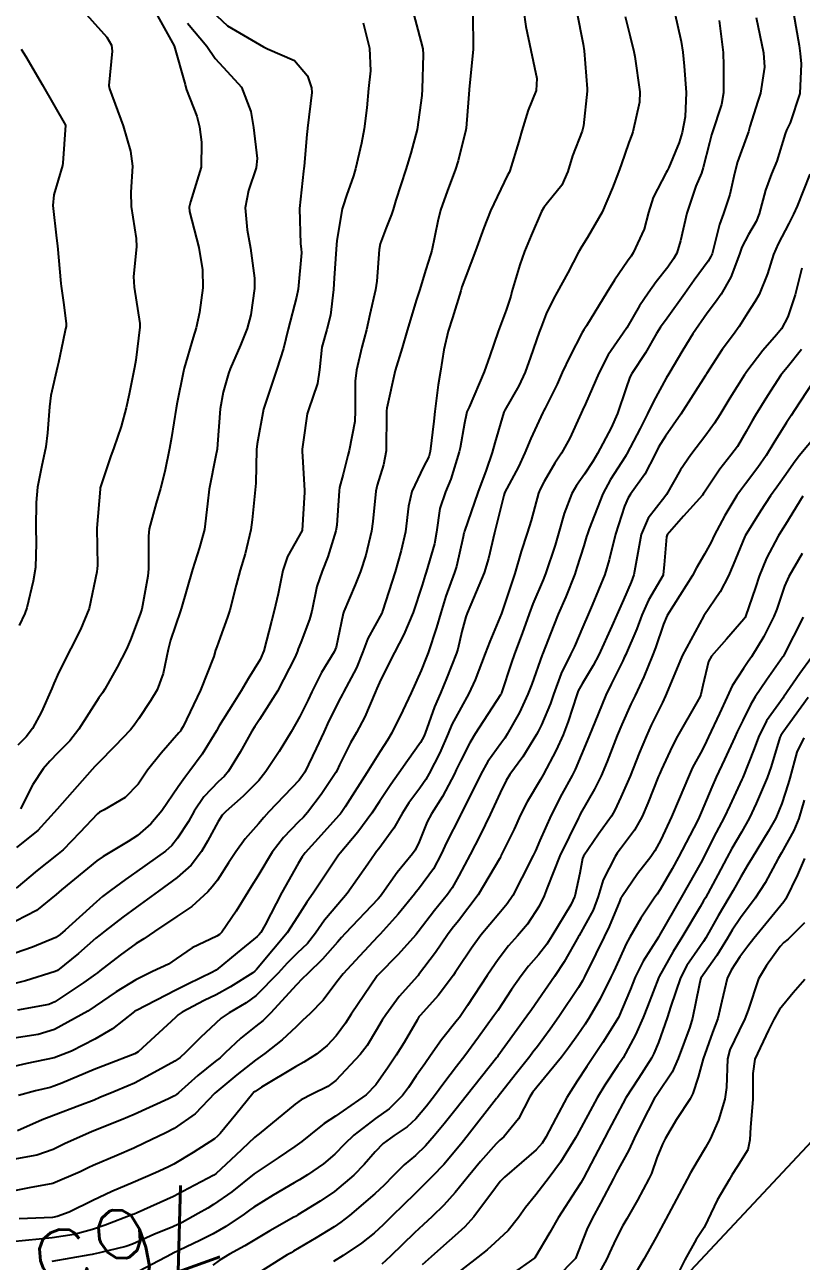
# Model space of a CAD drawing. Header units: metres. Extents: x 307586 to 320046, y 7427249 to 7434250.
# Drawn here: x 318269.4 to 318308, y 7430196.3 to 7430257.8 of the extents above; entities that cross this region are included whole.
import ezdxf
from ezdxf.enums import TextEntityAlignment as Align

# ---------------------------------------------------------------- set-up
doc = ezdxf.new("R2010")
doc.units = ezdxf.units.M
doc.header["$MEASUREMENT"] = 0
doc.linetypes.add('CONTINUO', pattern=[0])
for name, color, linetype in [('Cotas', 45, 'Continuous'), ('Curvas de Nivel 1m', 11, 'Continuous'), ('Curvas de Nivel 5m', 15, 'Continuous'), ('TEXTO', 45, 'Continuous')]:
    doc.layers.add(name, color=color, linetype=linetype)
doc.styles.add('Style-STANDARD', font='STANDARD.shx')

msp = doc.modelspace()

# ---------------------------------------------------------------- linework, layer by layer
at = {"layer": 'Curvas de Nivel 1m', "flags": 128}
for points, elevation in [([(318278.46, 7430258.706), (318279.518, 7430257.722), (318281.303, 7430256.672), (318281.502, 7430256.585), (318282.843, 7430255.996), (318283.489, 7430255.231), (318283.693, 7430254.638), (318283.71, 7430254.408), (318283.489, 7430252.64), (318283.489, 7430252.614), (318283.458, 7430252.331), (318283.321, 7430250.756), (318283.306, 7430250.642), (318283.283, 7430250.494), (318283.09, 7430248.645), (318283.146, 7430246.884), (318283.18, 7430246.643), (318283.187, 7430246.449), (318283.03, 7430244.645), (318282.945, 7430244.233), (318282.534, 7430242.652), (318282.291, 7430241.693), (318281.955, 7430240.66), (318281.293, 7430238.67), (318280.986, 7430236.954), (318280.959, 7430236.673), (318280.915, 7430235.004), (318280.888, 7430234.674), (318280.733, 7430233.17), (318280.673, 7430232.675), (318280.39, 7430231.493), (318280.136, 7430230.681), (318279.934, 7430229.934), (318279.626, 7430228.685), (318279.519, 7430228.335), (318279.152, 7430227.321), (318278.979, 7430226.859), (318278.923, 7430226.693), (318278.833, 7430226.388), (318278.178, 7430224.704), (318277.302, 7430222.914), (318277.193, 7430222.719), (318277.158, 7430222.663), (318277.101, 7430222.587), (318276.22, 7430221.589), (318275.544, 7430220.733), (318275.066, 7430220.048), (318274.427, 7430219.379), (318273.383, 7430218.757), (318273.158, 7430218.652), (318273.05, 7430218.568), (318272.176, 7430217.632), (318271.339, 7430216.785), (318271.02, 7430216.511), (318270.06, 7430215.752), (318269.004, 7430214.878)], 779), ([(318272.052, 7430258.782), (318273.509, 7430257.157), (318273.751, 7430256.758), (318273.786, 7430256.471), (318273.615, 7430254.759), (318273.646, 7430254.594), (318274.32, 7430252.751), (318274.698, 7430251.493), (318274.784, 7430250.746), (318274.701, 7430249.466), (318274.726, 7430248.747), (318274.975, 7430247.159), (318274.985, 7430246.744), (318274.84, 7430245.273), (318274.879, 7430244.745), (318275.152, 7430242.935), (318275.158, 7430242.742), (318274.957, 7430241.105), (318274.896, 7430240.744), (318274.622, 7430239.424), (318274.478, 7430238.748), (318274.222, 7430237.808), (318273.861, 7430236.754), (318273.701, 7430236.313), (318273.245, 7430234.957), (318273.19, 7430234.761), (318273.177, 7430234.696), (318273.021, 7430232.763), (318273.045, 7430230.912), (318273.041, 7430230.762), (318273.019, 7430230.59), (318272.633, 7430228.768), (318272.204, 7430227.727), (318271.723, 7430226.781), (318271.131, 7430225.606), (318270.88, 7430225.038), (318270.777, 7430224.793), (318270.275, 7430223.635), (318269.828, 7430222.803), (318269.51, 7430222.392), (318269.091, 7430221.986)], 782), ([(318307.635, 7430258.358), (318307.91, 7430256.747), (318307.971, 7430256.353), (318308.018, 7430255.839), (318307.942, 7430254.353), (318307.468, 7430252.896), (318307.29, 7430252.537), (318307.221, 7430252.362), (318306.803, 7430251.006), (318306.546, 7430250.369), (318306.245, 7430249.551), (318305.928, 7430248.375), (318305.781, 7430248.004), (318305.403, 7430247.358), (318305.063, 7430246.717), (318304.946, 7430246.384), (318304.524, 7430245.24), (318304.037, 7430244.393), (318303.76, 7430243.995), (318303.353, 7430243.442), (318302.63, 7430242.411), (318302.136, 7430241.613), (318301.442, 7430240.428), (318301.311, 7430240.215), (318300.676, 7430239.059), (318300.387, 7430238.439), (318300.021, 7430237.707), (318299.36, 7430236.449), (318299.327, 7430236.395), (318299.271, 7430236.306), (318298.535, 7430235.179), (318298.157, 7430234.466), (318297.474, 7430232.725), (318297.394, 7430232.477), (318297.354, 7430232.345), (318297.214, 7430231.878), (318296.877, 7430230.804), (318296.767, 7430230.484), (318296.317, 7430229.353), (318295.949, 7430228.492), (318295.72, 7430227.941), (318295.157, 7430226.5), (318295.143, 7430226.46), (318294.629, 7430225.003), (318294.437, 7430224.507), (318294.016, 7430223.609), (318293.413, 7430222.517), (318293.29, 7430222.328), (318293.096, 7430222.064), (318292.452, 7430221.159), (318292.097, 7430220.535), (318291.164, 7430218.658), (318291.111, 7430218.549), (318291.093, 7430218.509), (318291.051, 7430218.433), (318290.415, 7430217.174), (318290.135, 7430216.559), (318289.746, 7430215.833), (318289.006, 7430214.829), (318288.89, 7430214.685), (318288.802, 7430214.572), (318287.998, 7430213.575), (318287.095, 7430212.589), (318287.04, 7430212.531), (318286.981, 7430212.468), (318286.073, 7430211.497), (318285.265, 7430210.615), (318284.949, 7430210.215), (318284.257, 7430209.31), (318283.607, 7430208.633), (318283.257, 7430208.308), (318282.923, 7430207.989), (318282.229, 7430207.334), (318281.362, 7430206.663), (318280.899, 7430206.325), (318279.979, 7430205.592), (318278.883, 7430204.69), (318277.913, 7430203.659), (318276.865, 7430202.929), (318276.442, 7430202.716), (318275.378, 7430202.209), (318274.851, 7430201.958), (318274.013, 7430201.581), (318272.838, 7430201.085), (318272.614, 7430200.986), (318272.184, 7430200.77), (318270.827, 7430200.204), (318269.652, 7430199.974), (318268.823, 7430199.818)], 769), ([(318299.269, 7430258.193), (318299.52, 7430257.196), (318299.703, 7430256.448), (318299.753, 7430256.204), (318299.992, 7430254.445), (318299.989, 7430253.933), (318299.651, 7430252.448), (318299.601, 7430252.308), (318299.455, 7430251.923), (318299.074, 7430250.82), (318298.936, 7430250.457), (318298.636, 7430249.672), (318298.124, 7430248.469), (318297.4, 7430247.202), (318297.118, 7430246.761), (318296.956, 7430246.484), (318296.421, 7430245.446), (318295.893, 7430244.495), (318295.702, 7430244.154), (318295.352, 7430243.416), (318295.095, 7430242.753), (318295.001, 7430242.503), (318294.565, 7430241.267), (318294.295, 7430240.51), (318293.988, 7430239.832), (318293.294, 7430238.621), (318293.249, 7430238.521), (318292.792, 7430237.006), (318292.66, 7430236.529), (318292.364, 7430235.644), (318291.946, 7430234.539), (318291.289, 7430232.615), (318291.269, 7430232.549), (318291.261, 7430232.511), (318291.22, 7430232.332), (318290.891, 7430230.859), (318290.793, 7430230.554), (318290.354, 7430229.385), (318290.104, 7430228.561), (318289.901, 7430227.824), (318289.477, 7430226.567), (318289.387, 7430226.321), (318289.134, 7430225.69), (318288.634, 7430224.577), (318288.228, 7430223.697), (318287.679, 7430222.591), (318287.46, 7430222.232), (318287.089, 7430221.667), (318286.675, 7430221), (318286.429, 7430220.6), (318285.36, 7430218.919), (318285.159, 7430218.618), (318285.115, 7430218.556), (318285.051, 7430218.482), (318284.163, 7430217.501), (318283.377, 7430216.636), (318283.222, 7430216.437), (318283.018, 7430216.101), (318282.203, 7430214.652), (318281.381, 7430213.058), (318281.16, 7430212.667), (318281.082, 7430212.568), (318280.98, 7430212.463), (318279.997, 7430211.651), (318278.955, 7430210.804), (318278.887, 7430210.757), (318278.769, 7430210.692), (318277.544, 7430210.107), (318276.944, 7430209.811), (318274.993, 7430208.799), (318274.933, 7430208.771), (318274.914, 7430208.759), (318274.889, 7430208.74), (318273.796, 7430207.875), (318272.912, 7430207.366), (318271.761, 7430206.777), (318270.899, 7430206.445), (318269.539, 7430206.161), (318268.895, 7430206.008)], 773), ([(318296.86, 7430258.487), (318297.185, 7430256.815), (318297.235, 7430256.483), (318297.375, 7430254.591), (318297.375, 7430254.481), (318297.197, 7430252.751), (318297.128, 7430252.483), (318296.662, 7430251.271), (318296.428, 7430250.49), (318296.12, 7430249.799), (318295.417, 7430248.921), (318295.224, 7430248.693), (318295.117, 7430248.503), (318294.603, 7430247.306), (318294.273, 7430246.511), (318294.039, 7430245.851), (318293.647, 7430244.517), (318293.583, 7430244.296), (318293.354, 7430243.587), (318292.966, 7430242.526), (318292.538, 7430241.318), (318292.271, 7430240.536), (318291.519, 7430238.77), (318291.411, 7430238.548), (318291.38, 7430238.46), (318291.284, 7430237.975), (318291.071, 7430236.747), (318291.03, 7430236.552), (318290.608, 7430235.197), (318290.337, 7430234.559), (318290.064, 7430233.732), (318289.897, 7430232.563), (318289.792, 7430231.987), (318289.383, 7430230.568), (318289.339, 7430230.421), (318289.186, 7430229.926), (318288.733, 7430228.577), (318288.266, 7430227.473), (318287.813, 7430226.59), (318287.129, 7430225.248), (318286.927, 7430224.799), (318286.842, 7430224.603), (318286.33, 7430223.389), (318285.916, 7430222.612), (318285.618, 7430222.089), (318285.079, 7430221), (318284.958, 7430220.738), (318284.896, 7430220.622), (318284.163, 7430219.528), (318283.482, 7430218.636), (318283.282, 7430218.406), (318283.046, 7430218.165), (318282.291, 7430217.394), (318281.732, 7430216.659), (318281.011, 7430215.471), (318280.705, 7430214.974), (318280.517, 7430214.675), (318279.938, 7430213.736), (318279.23, 7430212.688), (318279.107, 7430212.563), (318278.98, 7430212.484), (318277.758, 7430211.915), (318276.963, 7430211.368), (318276.576, 7430211.098), (318275.788, 7430210.727), (318274.949, 7430210.323), (318273.975, 7430209.718), (318272.935, 7430209.01), (318272.564, 7430208.766), (318270.919, 7430207.853), (318270.11, 7430207.603), (318268.912, 7430207.425)], 774), ([(318291.702, 7430258.375), (318291.724, 7430256.547), (318291.517, 7430254.583), (318291.512, 7430254.55), (318291.479, 7430254.113), (318291.378, 7430252.636), (318291.362, 7430252.551), (318290.979, 7430251.015), (318290.831, 7430250.556), (318290.444, 7430249.539), (318290.102, 7430248.563), (318289.957, 7430248.013), (318289.663, 7430246.567), (318289.605, 7430246.343), (318289.373, 7430245.613), (318289.054, 7430244.575), (318288.902, 7430244.121), (318288.44, 7430242.584), (318288.194, 7430241.723), (318287.84, 7430240.592), (318287.427, 7430238.73), (318287.407, 7430238.598), (318287.405, 7430238.485), (318287.392, 7430236.598), (318287.256, 7430235.913), (318286.944, 7430234.905), (318286.887, 7430234.604), (318286.741, 7430233.092), (318286.674, 7430232.605), (318286.393, 7430231.42), (318286.126, 7430230.611), (318285.856, 7430229.943), (318285.296, 7430228.619), (318285.266, 7430228.525), (318285.164, 7430228.041), (318284.916, 7430226.853), (318284.817, 7430226.623), (318284.18, 7430225.582), (318283.7, 7430224.634), (318283.52, 7430224.235), (318283.111, 7430223.411), (318282.678, 7430222.646), (318282.076, 7430221.668), (318281.42, 7430220.665), (318281.068, 7430220.226), (318280.296, 7430219.442), (318279.431, 7430218.686), (318279.243, 7430218.496), (318279.045, 7430218.189), (318278.511, 7430217.215), (318278.214, 7430216.698), (318277.704, 7430216.016), (318277.01, 7430215.402), (318276.075, 7430214.724), (318274.995, 7430213.934), (318274.309, 7430213.428), (318273.436, 7430212.755), (318273.179, 7430212.559), (318272.977, 7430212.386), (318272.105, 7430211.633), (318271.057, 7430210.788), (318270.952, 7430210.732), (318269.481, 7430210.272), (318268.946, 7430210.131)], 776), ([(318288.693, 7430258.583), (318289.124, 7430256.96), (318289.21, 7430256.574), (318289.229, 7430256.303), (318289.186, 7430254.574), (318289.168, 7430254.263), (318288.931, 7430252.578), (318288.627, 7430251.4), (318288.376, 7430250.586), (318287.878, 7430249.054), (318287.736, 7430248.595), (318287.656, 7430248.35), (318287.399, 7430247.679), (318287.103, 7430246.887), (318287.045, 7430246.603), (318286.93, 7430245.042), (318286.86, 7430244.605), (318286.584, 7430243.374), (318286.421, 7430242.609), (318286.193, 7430241.749), (318285.917, 7430240.614), (318285.863, 7430240.059), (318285.862, 7430238.614), (318285.833, 7430238.066), (318285.556, 7430236.617), (318285.498, 7430236.38), (318285.251, 7430235.444), (318285.083, 7430234.784), (318285.06, 7430234.622), (318284.936, 7430232.913), (318284.889, 7430232.623), (318284.499, 7430231.332), (318284.22, 7430230.63), (318283.956, 7430229.861), (318283.694, 7430228.635), (318283.584, 7430228.218), (318283.149, 7430227.072), (318283.027, 7430226.759), (318282.985, 7430226.642), (318282.869, 7430226.373), (318281.995, 7430224.657), (318281.109, 7430223.249), (318280.868, 7430222.909), (318280.723, 7430222.674), (318280.144, 7430221.623), (318279.564, 7430220.685), (318279.338, 7430220.419), (318279.068, 7430220.176), (318278.339, 7430219.419), (318277.86, 7430218.702), (318277.567, 7430218.183), (318277.033, 7430217.363), (318276.743, 7430216.999), (318276.436, 7430216.719), (318275.012, 7430215.697), (318274.444, 7430215.31), (318273.697, 7430214.753), (318273.306, 7430214.451), (318272.997, 7430214.195), (318271.445, 7430212.783), (318271.199, 7430212.568), (318270.977, 7430212.421), (318269.83, 7430211.942), (318268.965, 7430211.639)], 777), ([(318303.935, 7430257.99), (318304.141, 7430256.394), (318304.164, 7430255.732), (318304.149, 7430254.393), (318304.053, 7430253.818), (318303.586, 7430252.399), (318303.558, 7430252.303), (318303.455, 7430251.903), (318303.151, 7430250.69), (318303.056, 7430250.406), (318302.78, 7430249.764), (318302.338, 7430248.416), (318302.017, 7430247.039), (318301.831, 7430246.423), (318301.675, 7430246.14), (318301.383, 7430245.738), (318300.812, 7430244.994), (318300.411, 7430244.44), (318299.99, 7430243.81), (318299.346, 7430242.723), (318299.167, 7430242.453), (318298.419, 7430241.371), (318297.954, 7430240.47), (318297.297, 7430238.933), (318297.153, 7430238.623), (318297.088, 7430238.482), (318296.527, 7430237.241), (318296.103, 7430236.492), (318295.774, 7430235.986), (318295.252, 7430235.085), (318295.048, 7430234.699), (318294.969, 7430234.503), (318294.594, 7430233.142), (318294.402, 7430232.508), (318294.111, 7430231.609), (318293.792, 7430230.514), (318293.645, 7430230.059), (318293.174, 7430228.665), (318293.119, 7430228.521), (318292.544, 7430227.137), (318292.314, 7430226.532), (318291.811, 7430225.221), (318291.499, 7430224.544), (318291.116, 7430223.847), (318290.663, 7430222.999), (318290.479, 7430222.556), (318290.056, 7430221.592), (318289.536, 7430220.565), (318289.363, 7430220.274), (318289.066, 7430219.844), (318288.515, 7430219.119), (318288.184, 7430218.579), (318287.769, 7430217.856), (318287.027, 7430216.832), (318286.919, 7430216.697), (318286.843, 7430216.593), (318286.48, 7430216.061), (318285.461, 7430214.613), (318284.997, 7430214.065), (318284.337, 7430213.279), (318283.892, 7430212.631), (318283.486, 7430212.124), (318282.968, 7430211.638), (318282.468, 7430211.139), (318282.032, 7430210.654), (318280.942, 7430209.536), (318280.445, 7430209.167), (318279.593, 7430208.683), (318279.204, 7430208.412), (318278.925, 7430208.167), (318278.162, 7430207.45), (318277.422, 7430206.705), (318277.152, 7430206.456), (318276.899, 7430206.276), (318275.873, 7430205.706), (318274.887, 7430205.186), (318274.583, 7430205.046), (318273.857, 7430204.75), (318273.174, 7430204.463), (318272.879, 7430204.346), (318272.173, 7430204.067), (318270.871, 7430203.579), (318270.302, 7430203.362), (318269.072, 7430202.808)], 771), ([(318301.727, 7430258.427), (318302.045, 7430256.949), (318302.128, 7430256.421), (318302.201, 7430255.721), (318302.297, 7430254.418), (318302.255, 7430253.203), (318302.103, 7430252.42), (318301.949, 7430251.929), (318301.437, 7430250.683), (318301.351, 7430250.514), (318301.303, 7430250.431), (318300.663, 7430249.196), (318300.435, 7430248.44), (318300.22, 7430247.627), (318299.67, 7430246.447), (318299.562, 7430246.277), (318299.387, 7430246.031), (318298.74, 7430245.092), (318298.366, 7430244.465), (318297.346, 7430242.811), (318297.214, 7430242.612), (318297.137, 7430242.482), (318296.518, 7430241.295), (318296.148, 7430240.492), (318295.884, 7430239.917), (318295.295, 7430238.726), (318295.217, 7430238.578), (318295.182, 7430238.501), (318294.576, 7430237.21), (318294.29, 7430236.51), (318293.963, 7430235.806), (318293.282, 7430234.52), (318293.268, 7430234.494), (318293.242, 7430234.381), (318292.781, 7430232.527), (318292.479, 7430231.256), (318292.257, 7430230.534), (318291.601, 7430228.968), (318291.423, 7430228.546), (318291.357, 7430228.36), (318291.159, 7430227.62), (318290.95, 7430226.747), (318290.885, 7430226.553), (318290.396, 7430225.291), (318290.089, 7430224.56), (318289.801, 7430223.878), (318289.336, 7430222.568), (318289.266, 7430222.402), (318289.096, 7430222.113), (318288.457, 7430221.205), (318288.021, 7430220.581), (318287.631, 7430220.02), (318287.059, 7430219.181), (318286.676, 7430218.596), (318285.985, 7430217.659), (318285.107, 7430216.619), (318285.022, 7430216.512), (318284.273, 7430215.364), (318283.764, 7430214.632), (318283.449, 7430214.185), (318282.991, 7430213.442), (318282.468, 7430212.648), (318281.792, 7430211.837), (318280.955, 7430210.835), (318280.874, 7430210.751), (318280.767, 7430210.672), (318279.664, 7430209.965), (318278.942, 7430209.575), (318278.352, 7430209.283), (318277.253, 7430208.707), (318277.068, 7430208.572), (318276.929, 7430208.439), (318275.069, 7430206.738), (318274.902, 7430206.642), (318273.538, 7430206.112), (318272.894, 7430205.856), (318271.287, 7430205.184), (318270.885, 7430205.027), (318270.704, 7430204.973), (318269.971, 7430204.799), (318269.122, 7430204.566)], 772), ([(318276.037, 7430258.223), (318276.869, 7430256.726), (318277.402, 7430254.803), (318277.424, 7430254.721), (318277.481, 7430254.551), (318277.993, 7430253.237), (318278.113, 7430252.71), (318278.217, 7430251.943), (318278.201, 7430250.708), (318277.677, 7430248.977), (318277.609, 7430248.717), (318277.63, 7430248.497), (318278.079, 7430246.71), (318278.264, 7430245.599), (318278.278, 7430244.706), (318278.121, 7430243.479), (318277.95, 7430242.711), (318277.81, 7430242.239), (318277.366, 7430240.719), (318277.31, 7430240.478), (318277.013, 7430239.006), (318276.963, 7430238.723), (318276.727, 7430237.269), (318276.637, 7430236.726), (318276.404, 7430235.576), (318276.179, 7430234.731), (318275.972, 7430233.996), (318275.626, 7430232.736), (318275.585, 7430232.369), (318275.588, 7430230.736), (318275.55, 7430230.375), (318275.247, 7430228.739), (318275.233, 7430228.679), (318275.169, 7430228.49), (318274.686, 7430227.209), (318274.487, 7430226.747), (318274.037, 7430225.847), (318273.41, 7430224.757), (318273.295, 7430224.584), (318273.119, 7430224.331), (318272.126, 7430222.775), (318271.677, 7430222.199), (318271.085, 7430221.599), (318270.681, 7430221.191), (318270.348, 7430220.797), (318269.844, 7430220.024), (318269.232, 7430218.808)], 781), ([(318286.256, 7430257.878), (318286.56, 7430256.609), (318286.613, 7430255.488), (318286.523, 7430254.61), (318286.43, 7430253.653), (318286.308, 7430252.612), (318286.166, 7430251.899), (318285.874, 7430250.616), (318285.772, 7430250.274), (318285.42, 7430249.285), (318285.254, 7430248.782), (318285.216, 7430248.622), (318284.95, 7430247.064), (318284.908, 7430246.625), (318284.817, 7430245.177), (318284.779, 7430244.626), (318284.635, 7430243.342), (318284.442, 7430242.629), (318284.2, 7430241.761), (318284.084, 7430240.632), (318283.99, 7430239.949), (318283.531, 7430238.638), (318283.478, 7430238.451), (318283.269, 7430237.029), (318283.222, 7430236.682), (318283.217, 7430236.641), (318283.217, 7430236.595), (318283.257, 7430236.042), (318283.342, 7430234.639), (318283.338, 7430234.543), (318283.223, 7430232.64), (318282.494, 7430231.36), (318282.253, 7430230.654), (318282.027, 7430229.503), (318281.825, 7430228.66), (318281.69, 7430228.138), (318281.325, 7430226.667), (318281.139, 7430226.229), (318280.535, 7430225.27), (318280.189, 7430224.679), (318279.779, 7430224.02), (318279.105, 7430222.936), (318278.96, 7430222.692), (318278.254, 7430221.534), (318277.646, 7430220.704), (318277.396, 7430220.38), (318277.065, 7430219.91), (318276.244, 7430218.722), (318275.707, 7430218.066), (318275.034, 7430217.489), (318274.578, 7430217.196), (318273.83, 7430216.752), (318273.33, 7430216.446), (318273.018, 7430216.224), (318271.265, 7430214.786), (318271.001, 7430214.551), (318270.025, 7430213.768), (318268.987, 7430213.241)], 778), ([(318269.259, 7430256.572), (318269.497, 7430256.198), (318270.309, 7430254.802), (318271.463, 7430252.79), (318271.335, 7430250.891), (318271.32, 7430250.791), (318270.885, 7430249.329), (318270.839, 7430248.796), (318271.018, 7430247.164), (318271.067, 7430246.793), (318271.234, 7430244.922), (318271.248, 7430244.791), (318271.355, 7430243.982), (318271.488, 7430242.931), (318271.49, 7430242.788), (318271.47, 7430242.659), (318271.331, 7430242.021), (318271.11, 7430240.998), (318271.066, 7430240.792), (318270.734, 7430239.36), (318270.663, 7430238.796), (318270.574, 7430237.497), (318270.479, 7430236.798), (318270.262, 7430235.791), (318270.069, 7430234.802), (318270.003, 7430234.035), (318269.983, 7430232.802), (318269.999, 7430232.015), (318269.968, 7430230.802), (318269.863, 7430230.126), (318269.545, 7430228.806), (318269.448, 7430228.528), (318269.16, 7430227.919)], 783), ([(318308.453, 7430250.345), (318307.823, 7430248.76), (318307.637, 7430248.357), (318307.408, 7430247.902), (318306.871, 7430246.892), (318306.649, 7430246.367), (318306.345, 7430245.403), (318305.927, 7430244.374), (318305.719, 7430244.016), (318305.354, 7430243.438), (318304.943, 7430242.788), (318304.647, 7430242.387), (318304.084, 7430241.64), (318303.313, 7430240.43), (318303.301, 7430240.412), (318303.265, 7430240.354), (318302.038, 7430238.419), (318301.282, 7430237.333), (318300.93, 7430236.78), (318300.757, 7430236.435), (318300.252, 7430235.446), (318299.542, 7430234.447), (318299.423, 7430234.266), (318299.237, 7430233.85), (318298.784, 7430232.457), (318298.478, 7430231.187), (318298.264, 7430230.464), (318297.633, 7430228.928), (318297.433, 7430228.476), (318297.167, 7430227.853), (318296.753, 7430226.888), (318296.561, 7430226.486), (318296.091, 7430225.533), (318295.708, 7430224.494), (318295.561, 7430224.053), (318295.108, 7430222.988), (318294.952, 7430222.654), (318294.869, 7430222.502), (318294.192, 7430221.404), (318293.548, 7430220.515), (318293.362, 7430220.225), (318293.064, 7430219.613), (318292.567, 7430218.527), (318292.073, 7430217.499), (318291.568, 7430216.542), (318291.012, 7430215.492), (318290.678, 7430214.881), (318290.451, 7430214.556), (318289.795, 7430213.761), (318288.984, 7430212.699), (318288.926, 7430212.628), (318288.879, 7430212.571), (318287.983, 7430211.564), (318287.013, 7430210.589), (318286.985, 7430210.557), (318286.952, 7430210.514), (318285.657, 7430208.609), (318285.368, 7430208.172), (318284.917, 7430207.54), (318284.472, 7430207.062), (318283.93, 7430206.63), (318283.303, 7430206.232), (318282.896, 7430205.99), (318281.205, 7430204.984), (318280.884, 7430204.776), (318280.824, 7430204.73), (318280.763, 7430204.671), (318279.92, 7430203.632), (318279.149, 7430202.687), (318279.009, 7430202.541), (318278.859, 7430202.418), (318277.81, 7430201.739), (318276.84, 7430201.165), (318276.543, 7430201.008), (318275.934, 7430200.723), (318274.828, 7430200.249), (318273.771, 7430199.803), (318272.819, 7430199.358), (318271.646, 7430198.778), (318271.045, 7430198.551), (318270.809, 7430198.511), (318269.167, 7430198.447)], 768), ([(318308.056, 7430245.677), (318307.719, 7430244.355), (318307.352, 7430243.259), (318307.037, 7430242.672), (318306.795, 7430242.365), (318306.11, 7430241.594), (318305.315, 7430240.549), (318305.245, 7430240.45), (318305.198, 7430240.381), (318304.463, 7430239.227), (318303.969, 7430238.393), (318303.711, 7430237.974), (318303.283, 7430237.389), (318302.533, 7430236.411), (318302.026, 7430235.654), (318301.328, 7430234.429), (318301.242, 7430234.311), (318300.413, 7430233.256), (318300.068, 7430232.442), (318299.939, 7430231.715), (318299.701, 7430230.445), (318299.564, 7430230.072), (318299.18, 7430229.205), (318298.856, 7430228.455), (318298.603, 7430227.894), (318297.958, 7430226.468), (318297.681, 7430225.936), (318297.131, 7430225.022), (318296.935, 7430224.672), (318296.861, 7430224.483), (318296.444, 7430223.152), (318296.194, 7430222.489), (318295.848, 7430221.733), (318295.203, 7430220.498), (318295.071, 7430220.272), (318294.406, 7430219.16), (318294.075, 7430218.51), (318293.75, 7430217.805), (318293.116, 7430216.519), (318293.087, 7430216.454), (318293.021, 7430216.335), (318291.963, 7430214.536), (318290.99, 7430213.251), (318290.671, 7430212.868), (318290.444, 7430212.555), (318289.85, 7430211.681), (318289.006, 7430210.569), (318288.982, 7430210.54), (318288.952, 7430210.507), (318288.036, 7430209.485), (318287.373, 7430208.586), (318287.203, 7430208.313), (318286.922, 7430207.832), (318286.449, 7430207.057), (318286.108, 7430206.602), (318284.89, 7430205.312), (318284.497, 7430205.014), (318283.723, 7430204.632), (318283.17, 7430204.347), (318282.878, 7430204.139), (318281.091, 7430202.667), (318280.96, 7430202.57), (318280.86, 7430202.49), (318279.919, 7430201.607), (318278.941, 7430200.689), (318278.883, 7430200.639), (318278.832, 7430200.608), (318277.581, 7430199.947), (318276.821, 7430199.552), (318275.023, 7430198.737), (318274.873, 7430198.678), (318274.812, 7430198.653), (318273.437, 7430198.12), (318272.8, 7430197.912), (318271.901, 7430197.669), (318270.793, 7430197.491), (318270.155, 7430197.434), (318268.79, 7430197.304)], 767), ([(318308.04, 7430241.642), (318307.319, 7430240.739), (318307.141, 7430240.536), (318307.008, 7430240.363), (318306.342, 7430239.33), (318305.745, 7430238.375), (318305.578, 7430238.089), (318305.285, 7430237.557), (318304.846, 7430236.816), (318304.527, 7430236.387), (318303.969, 7430235.686), (318303.246, 7430234.607), (318303.165, 7430234.48), (318303.106, 7430234.402), (318302.169, 7430233.353), (318301.358, 7430232.428), (318301.318, 7430232.332), (318301.201, 7430230.936), (318301.167, 7430230.457), (318301.163, 7430230.43), (318300.434, 7430229.184), (318300.105, 7430228.441), (318299.85, 7430227.76), (318299.279, 7430226.449), (318299.239, 7430226.362), (318299.149, 7430226.17), (318298.58, 7430225.01), (318298.315, 7430224.462), (318297.761, 7430223.122), (318297.505, 7430222.474), (318297.388, 7430222.187), (318297.088, 7430221.483), (318296.779, 7430220.773), (318296.634, 7430220.477), (318296.125, 7430219.546), (318295.592, 7430218.492), (318295.034, 7430217.238), (318294.808, 7430216.72), (318294.705, 7430216.503), (318294.141, 7430215.379), (318293.684, 7430214.513), (318293.414, 7430214.101), (318292.994, 7430213.602), (318292.104, 7430212.533), (318291.63, 7430211.884), (318290.958, 7430210.879), (318290.826, 7430210.68), (318290.737, 7430210.552), (318289.971, 7430209.531), (318289.104, 7430208.568), (318289.025, 7430208.476), (318288.929, 7430208.321), (318288.285, 7430207.203), (318287.899, 7430206.58), (318287.502, 7430205.979), (318286.888, 7430205.098), (318286.401, 7430204.597), (318284.872, 7430203.537), (318284.319, 7430203.174), (318283.631, 7430202.632), (318283.21, 7430202.284), (318282.854, 7430202.029), (318282.024, 7430201.473), (318280.833, 7430200.67), (318279.724, 7430199.78), (318278.818, 7430199.152), (318278.531, 7430198.977), (318278.059, 7430198.698), (318277.258, 7430198.253), (318276.803, 7430198.048), (318275.851, 7430197.67), (318274.79, 7430197.19), (318274.46, 7430197.071), (318273.156, 7430196.756), (318272.855, 7430196.686), (318272.782, 7430196.67), (318272.674, 7430196.653), (318270.778, 7430196.328)], 766), ([(318309.29, 7430238), (318307.914, 7430236.35), (318307.639, 7430235.983), (318307.259, 7430235.436), (318306.808, 7430234.805), (318306.499, 7430234.367), (318306.001, 7430233.607), (318305.239, 7430232.38), (318305.222, 7430232.341), (318304.645, 7430230.942), (318304.402, 7430230.388), (318303.985, 7430229.592), (318303.173, 7430228.4), (318302.107, 7430226.416), (318301.819, 7430225.744), (318301.282, 7430224.428), (318301.12, 7430224.099), (318300.57, 7430222.973), (318300.325, 7430222.438), (318299.958, 7430221.573), (318299.514, 7430220.446), (318299.385, 7430220.132), (318299.062, 7430219.394), (318298.762, 7430218.747), (318298.587, 7430218.455), (318297.952, 7430217.553), (318297.195, 7430216.468), (318297.148, 7430216.352), (318297.02, 7430215.623), (318296.765, 7430214.474), (318296.575, 7430214.052), (318295.629, 7430212.49), (318295.378, 7430212.093), (318294.969, 7430211.562), (318294.474, 7430210.991), (318294.101, 7430210.509), (318293.628, 7430209.831), (318292.936, 7430208.798), (318292.744, 7430208.523), (318291.987, 7430207.464), (318291.311, 7430206.544), (318290.898, 7430206.009), (318290.257, 7430205.188), (318289.804, 7430204.561), (318289.405, 7430204.037), (318288.871, 7430203.407), (318288.435, 7430203.007), (318287.793, 7430202.581), (318287.252, 7430202.191), (318286.851, 7430201.775), (318286.306, 7430201.133), (318285.792, 7430200.606), (318284.825, 7430199.801), (318284.124, 7430199.323), (318283, 7430198.638), (318282.886, 7430198.565), (318282.811, 7430198.525), (318281.617, 7430197.841), (318280.793, 7430197.348), (318280.367, 7430197.097), (318279.613, 7430196.682), (318279.095, 7430196.372), (318278.777, 7430196.144)], 764), ([(318308.095, 7430234.347), (318307.229, 7430232.95), (318307.003, 7430232.584), (318306.869, 7430232.364), (318306.299, 7430231.276), (318305.931, 7430230.373), (318305.744, 7430229.818), (318305.256, 7430228.379), (318305.229, 7430228.323), (318305.172, 7430228.239), (318304.308, 7430227.242), (318303.563, 7430226.396), (318303.419, 7430226.128), (318303.131, 7430224.94), (318303.034, 7430224.492), (318303, 7430224.402), (318302.855, 7430224.139), (318301.867, 7430222.419), (318301.601, 7430221.917), (318301.078, 7430220.776), (318300.973, 7430220.532), (318300.933, 7430220.431), (318300.405, 7430219.091), (318300.12, 7430218.439), (318299.73, 7430217.76), (318299.037, 7430216.822), (318298.876, 7430216.61), (318298.769, 7430216.453), (318298.182, 7430215.292), (318297.921, 7430214.461), (318297.674, 7430213.785), (318296.983, 7430212.518), (318296.959, 7430212.47), (318296.239, 7430211.205), (318295.764, 7430210.488), (318294.941, 7430209.309), (318294.61, 7430208.829), (318294.38, 7430208.506), (318293.768, 7430207.664), (318292.952, 7430206.52), (318292.929, 7430206.493), (318292.902, 7430206.456), (318291.371, 7430204.543), (318290.877, 7430203.91), (318290.271, 7430203.154), (318289.786, 7430202.561), (318289.352, 7430202.068), (318288.848, 7430201.593), (318288.294, 7430201.123), (318287.746, 7430200.581), (318287.294, 7430200.12), (318286.824, 7430199.683), (318285.577, 7430198.609), (318285.151, 7430198.272), (318284.804, 7430198.036), (318283.924, 7430197.501), (318282.786, 7430196.829), (318282.667, 7430196.76), (318282.471, 7430196.645), (318280.772, 7430195.572)], 763), ([(318308.06, 7430231.497), (318307.401, 7430230.357), (318307.188, 7430229.873), (318306.809, 7430228.732), (318306.665, 7430228.365), (318306.156, 7430227.377), (318305.543, 7430226.376), (318305.389, 7430226.138), (318305.144, 7430225.784), (318304.582, 7430224.935), (318304.331, 7430224.388), (318303.96, 7430223.546), (318303.414, 7430222.397), (318303.316, 7430222.182), (318303.093, 7430221.738), (318302.624, 7430220.862), (318302.413, 7430220.41), (318301.957, 7430219.312), (318301.571, 7430218.422), (318301.041, 7430217.276), (318300.747, 7430216.722), (318300.544, 7430216.435), (318299.882, 7430215.579), (318299.102, 7430214.449), (318299.063, 7430214.389), (318299.001, 7430214.251), (318298.472, 7430212.971), (318298.235, 7430212.457), (318297.819, 7430211.612), (318297.256, 7430210.467), (318297.15, 7430210.269), (318296.948, 7430209.93), (318295.975, 7430208.484), (318295.543, 7430207.871), (318294.911, 7430207.013), (318294.691, 7430206.717), (318294.528, 7430206.504), (318293.803, 7430205.602), (318292.957, 7430204.519), (318292.924, 7430204.478), (318292.882, 7430204.417), (318291.414, 7430202.542), (318291.167, 7430202.237), (318290.852, 7430201.846), (318290.256, 7430201.142), (318289.703, 7430200.561), (318289.269, 7430200.126), (318288.824, 7430199.69), (318288.255, 7430199.14), (318287.685, 7430198.581), (318287.243, 7430198.149), (318286.8, 7430197.735), (318286.166, 7430197.226), (318285.258, 7430196.613), (318284.78, 7430196.317)], 762), ([(318308.118, 7430228.346), (318307.154, 7430226.448), (318307.123, 7430226.391), (318307.104, 7430226.36), (318306.288, 7430225.216), (318305.732, 7430224.374), (318305.506, 7430223.989), (318305.111, 7430223.208), (318304.841, 7430222.647), (318304.714, 7430222.384), (318304.209, 7430221.266), (318303.8, 7430220.393), (318303.574, 7430219.889), (318303.055, 7430218.639), (318302.953, 7430218.401), (318302.865, 7430218.217), (318301.925, 7430216.417), (318301.609, 7430215.836), (318301.009, 7430214.807), (318300.858, 7430214.578), (318300.749, 7430214.433), (318300.045, 7430213.387), (318299.502, 7430212.445), (318299.325, 7430212.1), (318298.966, 7430211.334), (318298.691, 7430210.719), (318298.563, 7430210.454), (318298.024, 7430209.377), (318297.505, 7430208.464), (318297.284, 7430208.112), (318296.92, 7430207.586), (318296.449, 7430206.937), (318296.1, 7430206.482), (318294.888, 7430204.992), (318294.667, 7430204.721), (318294.535, 7430204.503), (318293.975, 7430203.406), (318293.235, 7430202.516), (318293.035, 7430202.343), (318292.858, 7430202.173), (318292.085, 7430201.291), (318291.472, 7430200.54), (318290.825, 7430199.744), (318290.256, 7430199.118), (318289.687, 7430198.561), (318289.235, 7430198.138), (318288.8, 7430197.738), (318288.201, 7430197.167), (318287.604, 7430196.582), (318287.182, 7430196.183)], 761), ([(318308.368, 7430224.341), (318307.105, 7430222.611), (318307.004, 7430222.461), (318306.956, 7430222.361), (318306.525, 7430220.914), (318306.32, 7430220.361), (318305.773, 7430219.082), (318305.444, 7430218.374), (318305.046, 7430217.661), (318304.573, 7430216.849), (318304.328, 7430216.387), (318303.878, 7430215.534), (318303.256, 7430214.397), (318303.163, 7430214.237), (318302.998, 7430213.944), (318302.081, 7430212.414), (318301.663, 7430211.729), (318300.954, 7430210.48), (318300.938, 7430210.445), (318300.382, 7430208.992), (318300.165, 7430208.438), (318299.785, 7430207.581), (318299.163, 7430206.447), (318299.067, 7430206.292), (318298.907, 7430206.055), (318298.259, 7430205.087), (318297.877, 7430204.46), (318297.527, 7430203.813), (318296.864, 7430202.582), (318296.804, 7430202.471), (318296.064, 7430201.263), (318295.497, 7430200.49), (318294.824, 7430199.628), (318294.325, 7430198.998), (318293.968, 7430198.508), (318293.452, 7430197.865), (318292.794, 7430197.248), (318292.407, 7430196.907), (318291.951, 7430196.532), (318290.774, 7430195.621)], 759), ([(318308.153, 7430222.344), (318307.803, 7430221.638), (318307.445, 7430220.346), (318307.366, 7430220.051), (318307.06, 7430219.078), (318306.755, 7430218.354), (318306.382, 7430217.696), (318305.575, 7430216.372), (318305.372, 7430216.031), (318305.019, 7430215.432), (318304.639, 7430214.753), (318304.425, 7430214.386), (318303.886, 7430213.499), (318303.273, 7430212.397), (318303.162, 7430212.216), (318302.976, 7430211.952), (318302.335, 7430211.037), (318302.014, 7430210.414), (318301.534, 7430209.016), (318301.352, 7430208.424), (318300.921, 7430207.196), (318300.697, 7430206.651), (318300.584, 7430206.433), (318299.925, 7430205.412), (318299.312, 7430204.446), (318299.153, 7430204.174), (318298.875, 7430203.643), (318298.46, 7430202.861), (318298.25, 7430202.456), (318297.771, 7430201.538), (318297.199, 7430200.466), (318297.065, 7430200.233), (318296.827, 7430199.855), (318295.939, 7430198.483), (318295.526, 7430197.765), (318294.783, 7430196.5), (318293.607, 7430195.679)], 758), ([(318308.157, 7430219.244), (318307.898, 7430218.342), (318307.647, 7430217.743), (318307.036, 7430216.633), (318306.877, 7430216.352), (318306.233, 7430215.143), (318305.731, 7430214.369), (318304.993, 7430213.394), (318304.582, 7430212.789), (318304.351, 7430212.386), (318303.831, 7430211.531), (318303.027, 7430210.399), (318303.006, 7430210.346), (318302.949, 7430210.041), (318302.619, 7430208.405), (318302.481, 7430207.959), (318301.909, 7430206.415), (318301.598, 7430205.724), (318300.886, 7430204.664), (318300.787, 7430204.528), (318300.733, 7430204.431), (318300.092, 7430203.217), (318299.722, 7430202.441), (318299.449, 7430201.849), (318298.837, 7430200.736), (318298.736, 7430200.55), (318298.685, 7430200.451), (318298.053, 7430199.225), (318297.626, 7430198.462), (318297.359, 7430197.913), (318296.798, 7430196.47), (318294.872, 7430194.498)], 757), ([(318308.174, 7430216.339), (318307.83, 7430215.532), (318307.25, 7430214.348), (318307.153, 7430214.197), (318307, 7430214.013), (318305.661, 7430212.37), (318305.364, 7430211.988), (318304.969, 7430211.456), (318304.541, 7430210.802), (318304.339, 7430210.386), (318304.075, 7430209.255), (318303.87, 7430208.391), (318303.617, 7430207.702), (318303.151, 7430206.398), (318303.1, 7430206.208), (318302.899, 7430205.473), (318302.628, 7430204.662), (318302.501, 7430204.406), (318301.829, 7430203.372), (318301.265, 7430202.424), (318301.127, 7430202.158), (318300.849, 7430201.47), (318300.571, 7430200.699), (318300.453, 7430200.434), (318299.886, 7430199.375), (318299.348, 7430198.445), (318299.153, 7430198.103), (318298.803, 7430197.424), (318298.493, 7430196.756), (318298.358, 7430196.454), (318297.799, 7430195.433)], 756), ([(318308.194, 7430210.338), (318307.617, 7430209.673), (318306.938, 7430208.846), (318306.659, 7430208.354), (318306.39, 7430207.821), (318305.718, 7430206.368), (318305.609, 7430205.662), (318305.61, 7430204.369), (318305.502, 7430203.003), (318305.466, 7430202.371), (318305.359, 7430201.869), (318304.843, 7430201.029), (318304.583, 7430200.636), (318304.435, 7430200.384), (318303.849, 7430199.363), (318303.379, 7430198.394), (318303.194, 7430198.011), (318302.803, 7430197.41), (318302.242, 7430196.408), (318301.749, 7430195.444)], 754)]:
    msp.add_lwpolyline(points, dxfattribs=dict(at, elevation=elevation))
at = {"layer": 'Curvas de Nivel 5m', "flags": 128}
for points, elevation in [([(318305.775, 7430258.133), (318306.144, 7430256.374), (318306.199, 7430255.677), (318305.994, 7430254.375), (318305.869, 7430253.986), (318305.466, 7430252.719), (318305.394, 7430252.45), (318305.37, 7430252.381), (318304.854, 7430250.973), (318304.697, 7430250.387), (318304.472, 7430249.34), (318304.157, 7430248.393), (318303.958, 7430247.844), (318303.592, 7430246.398), (318303.535, 7430246.255), (318303.387, 7430246.022), (318302.705, 7430245.078), (318302.241, 7430244.417), (318301.351, 7430243.204), (318301.022, 7430242.757), (318300.829, 7430242.435), (318300.288, 7430241.481), (318299.6, 7430240.447), (318299.501, 7430240.258), (318299.305, 7430239.683), (318298.884, 7430238.456), (318298.575, 7430237.75), (318297.902, 7430236.471), (318297.667, 7430236.074), (318297.257, 7430235.45), (318296.851, 7430234.882), (318296.626, 7430234.486), (318296.238, 7430233.485), (318295.958, 7430232.493), (318295.792, 7430231.917), (318295.32, 7430230.499), (318295.286, 7430230.406), (318295.19, 7430230.186), (318294.688, 7430228.994), (318294.502, 7430228.507), (318294.147, 7430227.521), (318293.78, 7430226.514), (318293.613, 7430226.041), (318293.123, 7430224.572), (318293.105, 7430224.52), (318293.076, 7430224.474), (318291.825, 7430222.539), (318291.55, 7430222.089), (318291.082, 7430221.188), (318290.881, 7430220.747), (318290.788, 7430220.553), (318290.193, 7430219.427), (318289.648, 7430218.564), (318289.438, 7430218.175), (318289.032, 7430217.179), (318288.843, 7430216.755), (318288.709, 7430216.573), (318287.944, 7430215.651), (318287.204, 7430214.588), (318287.117, 7430214.473), (318287, 7430214.344), (318285.364, 7430212.614), (318285.179, 7430212.418), (318284.976, 7430212.184), (318284.239, 7430211.352), (318283.496, 7430210.635), (318283.222, 7430210.365), (318282.947, 7430210.067), (318281.645, 7430208.659), (318281.288, 7430208.304), (318280.923, 7430208.009), (318280.176, 7430207.415), (318279.4, 7430206.685), (318279.14, 7430206.448), (318278.899, 7430206.257), (318278.033, 7430205.557), (318277.076, 7430204.708), (318276.976, 7430204.615), (318276.881, 7430204.553), (318276.574, 7430204.409), (318274.872, 7430203.631), (318274.252, 7430203.363), (318272.863, 7430202.807), (318272.749, 7430202.762), (318271.451, 7430202.184), (318270.849, 7430201.894), (318270.04, 7430201.603), (318268.842, 7430201.393)], 770), ([(318294.227, 7430258.513), (318294.34, 7430257.697), (318294.577, 7430256.509), (318294.881, 7430255.114), (318294.849, 7430254.506), (318294.451, 7430253.532), (318294.133, 7430252.513), (318293.99, 7430251.98), (318293.547, 7430250.519), (318293.509, 7430250.442), (318293.431, 7430250.299), (318292.587, 7430248.532), (318292.245, 7430247.693), (318291.834, 7430246.543), (318291.371, 7430245.313), (318291.162, 7430244.755), (318291.101, 7430244.553), (318290.685, 7430243.221), (318290.47, 7430242.559), (318290.268, 7430241.622), (318290.103, 7430240.562), (318289.981, 7430239.889), (318289.814, 7430238.565), (318289.766, 7430238.085), (318289.587, 7430236.567), (318289.515, 7430236.313), (318289.255, 7430235.816), (318288.669, 7430234.579), (318288.508, 7430233.853), (318288.351, 7430232.583), (318288.141, 7430231.654), (318287.842, 7430230.59), (318287.219, 7430228.644), (318287.203, 7430228.6), (318287.194, 7430228.578), (318287.172, 7430228.544), (318286.481, 7430227.279), (318286.236, 7430226.609), (318285.929, 7430225.819), (318285.272, 7430224.619), (318285.221, 7430224.52), (318285.12, 7430224.326), (318284.553, 7430223.182), (318284.292, 7430222.628), (318283.916, 7430221.806), (318283.353, 7430220.637), (318283.246, 7430220.464), (318283.069, 7430220.247), (318281.572, 7430218.662), (318281.323, 7430218.392), (318281.044, 7430218.076), (318280.39, 7430217.319), (318279.925, 7430216.681), (318279.567, 7430216.135), (318279.009, 7430215.273), (318278.757, 7430214.941), (318278.536, 7430214.695), (318277.734, 7430213.964), (318276.99, 7430213.467), (318275.878, 7430212.727), (318275.35, 7430212.362), (318274.974, 7430212.115), (318274.172, 7430211.54), (318273.173, 7430210.758), (318273.045, 7430210.666), (318272.951, 7430210.599), (318272.365, 7430210.187), (318270.937, 7430209.223), (318270.633, 7430209.096), (318269.072, 7430208.809)], 775), ([(318277.52, 7430257.849), (318278.477, 7430256.705), (318278.891, 7430256.094), (318279.491, 7430255.456), (318280.215, 7430254.683), (318280.675, 7430253.474), (318280.8, 7430252.677), (318280.983, 7430251.131), (318280.944, 7430250.675), (318280.559, 7430249.541), (318280.39, 7430248.68), (318280.491, 7430247.584), (318280.651, 7430246.677), (318280.852, 7430245.192), (318280.854, 7430244.675), (318280.669, 7430243.357), (318280.496, 7430242.678), (318280.159, 7430241.853), (318279.639, 7430240.687), (318279.556, 7430240.442), (318279.301, 7430239.513), (318279.15, 7430238.692), (318279.021, 7430236.939), (318278.999, 7430236.694), (318278.939, 7430236.374), (318278.601, 7430234.7), (318278.51, 7430233.976), (318278.376, 7430232.703), (318278.119, 7430231.796), (318277.772, 7430230.711), (318277.204, 7430228.75), (318277.197, 7430228.72), (318277.189, 7430228.703), (318277.172, 7430228.648), (318276.685, 7430227.189), (318276.57, 7430226.726), (318276.32, 7430225.539), (318276.011, 7430224.731), (318275.678, 7430224.174), (318275.109, 7430223.299), (318274.878, 7430222.969), (318274.688, 7430222.744), (318273.907, 7430221.936), (318273.078, 7430221.091), (318272.92, 7430220.918), (318272.78, 7430220.764), (318271.053, 7430218.79), (318270.094, 7430217.742), (318269.024, 7430216.887)], 780), ([(318308.817, 7430240.337), (318307.914, 7430238.965), (318307.525, 7430238.357), (318307.289, 7430238.005), (318306.65, 7430236.995), (318306.275, 7430236.37), (318305.869, 7430235.769), (318305.252, 7430234.964), (318304.994, 7430234.635), (318304.817, 7430234.384), (318304.225, 7430233.398), (318303.701, 7430232.395), (318303.546, 7430232.068), (318303.209, 7430231.471), (318302.817, 7430230.788), (318302.615, 7430230.409), (318301.671, 7430228.916), (318301.361, 7430228.427), (318301.168, 7430227.987), (318300.77, 7430226.821), (318300.634, 7430226.435), (318300.202, 7430225.374), (318299.767, 7430224.444), (318299.555, 7430224.009), (318299.108, 7430223.008), (318298.879, 7430222.453), (318298.375, 7430221.169), (318298.073, 7430220.46), (318297.743, 7430219.786), (318297.054, 7430218.576), (318296.997, 7430218.471), (318296.945, 7430218.365), (318296.032, 7430216.485), (318295.397, 7430214.882), (318295.252, 7430214.496), (318294.998, 7430213.984), (318294.41, 7430213.085), (318293.919, 7430212.511), (318293.476, 7430212.014), (318292.965, 7430211.331), (318292.632, 7430210.851), (318292.418, 7430210.528), (318291.442, 7430209.046), (318291.11, 7430208.547), (318291.038, 7430208.442), (318290.929, 7430208.306), (318290.143, 7430207.329), (318289.604, 7430206.563), (318289.319, 7430206.146), (318288.893, 7430205.539), (318288.498, 7430204.962), (318288.212, 7430204.577), (318287.549, 7430203.911), (318286.871, 7430203.419), (318285.796, 7430202.606), (318285.325, 7430202.144), (318284.848, 7430201.652), (318284.285, 7430201.182), (318283.485, 7430200.633), (318283.084, 7430200.384), (318282.829, 7430200.23), (318281.786, 7430199.619), (318280.816, 7430199.022), (318280.609, 7430198.878), (318280.333, 7430198.675), (318279.432, 7430198.055), (318278.798, 7430197.697), (318278.13, 7430197.359), (318276.783, 7430196.724), (318276.755, 7430196.71), (318274.772, 7430195.66)], 765), ([(318308.534, 7430226.339), (318307.949, 7430225.54), (318307.145, 7430224.36), (318307.123, 7430224.33), (318306.292, 7430223.187), (318305.888, 7430222.372), (318305.676, 7430221.789), (318305.12, 7430220.379), (318305.072, 7430220.271), (318304.466, 7430218.979), (318304.183, 7430218.389), (318303.797, 7430217.641), (318303.169, 7430216.399), (318303.124, 7430216.307), (318303.029, 7430216.139), (318302.394, 7430215.028), (318302.046, 7430214.414), (318300.984, 7430212.531), (318300.946, 7430212.467), (318300.921, 7430212.431), (318300.162, 7430211.241), (318299.775, 7430210.442), (318299.535, 7430209.857), (318298.933, 7430208.45), (318298.167, 7430207.211), (318297.666, 7430206.462), (318297.36, 7430206.004), (318296.891, 7430205.287), (318296.376, 7430204.478), (318295.829, 7430203.442), (318295.333, 7430202.493), (318295.149, 7430202.205), (318294.854, 7430201.876), (318294.116, 7430201.236), (318293.268, 7430200.516), (318293.054, 7430200.294), (318292.828, 7430199.987), (318291.751, 7430198.536), (318291.298, 7430198.05), (318290.799, 7430197.6), (318290.248, 7430197.099), (318289.636, 7430196.561), (318289.184, 7430196.161)], 760), ([(318308.176, 7430213.154), (318307.366, 7430212.346), (318307.15, 7430212.178), (318306.977, 7430211.981), (318306.293, 7430211.03), (318305.9, 7430210.366), (318305.377, 7430208.813), (318305.214, 7430208.376), (318304.927, 7430207.8), (318304.465, 7430206.837), (318304.359, 7430206.386), (318304.305, 7430204.972), (318304.229, 7430204.387), (318303.914, 7430203.348), (318303.492, 7430202.394), (318303.261, 7430201.992), (318302.846, 7430201.297), (318302.514, 7430200.728), (318302.347, 7430200.407), (318301.828, 7430199.42), (318301.285, 7430198.423), (318300.804, 7430197.536), (318300.415, 7430196.816), (318300.197, 7430196.436), (318299.671, 7430195.55)], 755)]:
    msp.add_lwpolyline(points, dxfattribs=dict(at, elevation=elevation))
at = {"layer": 'TEXTO', "linetype": 'CONTINUO', "flags": 128}
msp.add_lwpolyline([(318361.502, 7430258.898), (318223.293, 7430111.201)], dxfattribs=at)

# ---------------------------------------------------------------- texts
at = {"layer": 'Cotas', "style": 'Style-STANDARD'}
msp.add_text('765', height=4, rotation=199.91391, dxfattribs=at).set_placement((318274.477, 7430196.99, 765), align=Align.MIDDLE_CENTER)

doc.saveas('drawing.dxf')
